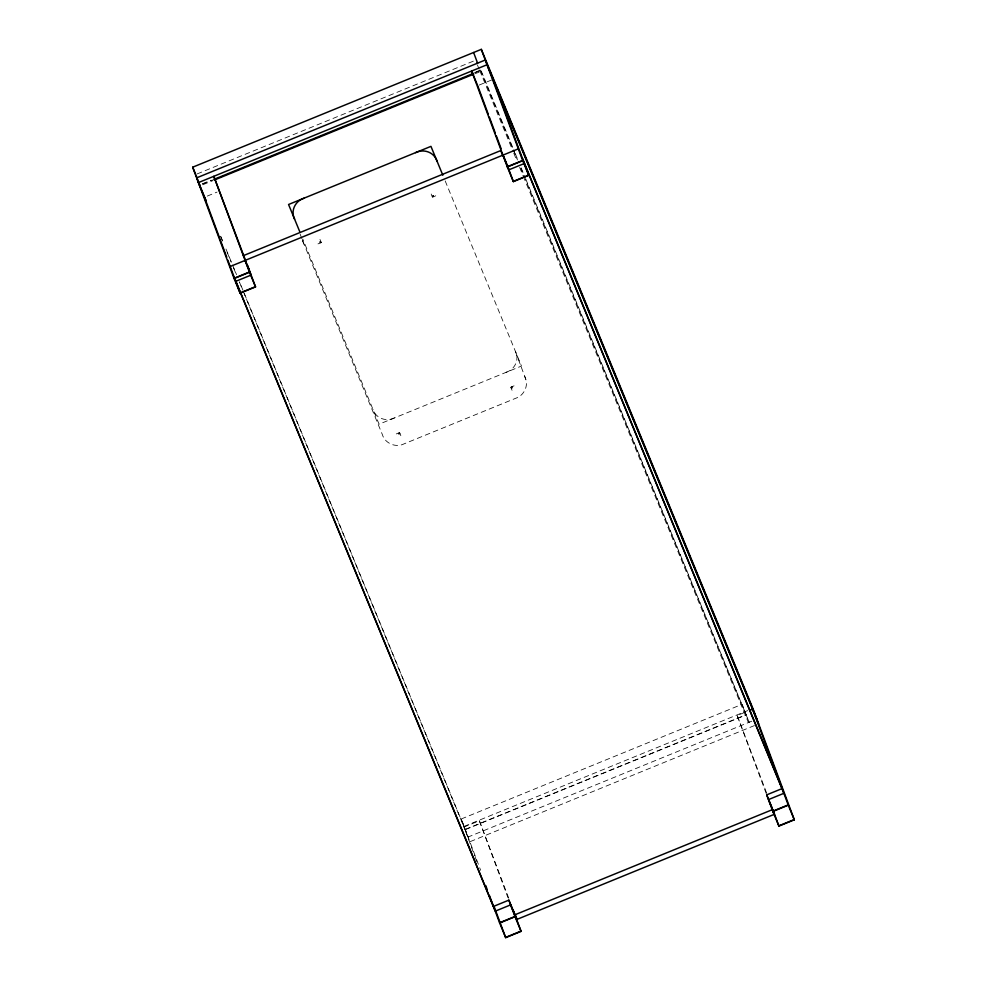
<?xml version="1.0" encoding="UTF-8"?>
<svg xmlns="http://www.w3.org/2000/svg" width="987" height="987" viewBox="0 0 987 987"><rect width="100%" height="100%" fill="white"/><g stroke="black" fill="none" stroke-linecap="round" stroke-linejoin="round"><path stroke-width="0.74" stroke-dasharray="4.93 3.7" d="M749.071 722.114L748.393 722.57L524.319 178.77M432.688 197.141L435.748 195.808M396.293 433.922L399.365 432.651M197.129 173.934L475.203 60.392M202.434 183.779L210.996 180.288M474.809 72.569C482.199 68.448 483.334 71.323 475.191 73.544M202.52 184.014L212.501 179.942M474.895 72.804L480.546 70.348M202.828 184.742L212.81 180.67M207.245 196.092L217.041 192.095M479.077 85.104L491.674 79.972M461.262 818.976L742.187 704.274L746.147 714.933L465.222 829.635L461.262 818.976L480.632 870.275M464.272 826.304L747.764 710.554M508.774 898.269L479.361 820.765L463.964 827.057L470.861 845.588M766.356 793.893L737.203 715.489L746.999 711.491M465.148 829.438L746.073 714.736M751.736 721.213L468.245 836.964L239.471 281.776M754.426 725.568L470.009 841.701L242.999 290.783M510.958 387.089L514.054 385.843M317.987 243.888L321.096 242.703M510.81 387.41L512.056 390.297M319.973 239.434L321.244 242.37M481.237 71.002L514.671 152.146M515.263 153.565L518.2 160.684M521.124 167.802L525.232 177.771M525.824 179.19L749.17 722.262L520.902 168.259M480.422 70.04L517.472 159.956M477.4 64.895L479.151 69.164M479.744 70.583L513.178 151.727M513.771 153.158L516.694 160.264M519.631 167.383L523.739 177.352M737.203 715.489L766.615 792.993M445.174 180.905L521.469 366.066L379.082 424.2L302.787 239.039M302.725 241.05L382.302 434.428C384.819 443.373 395.861 448.135 404.102 443.842L515.683 398.292C523.344 395.873 528.279 387.003 525.8 379.267L515.436 351.421A15.496 14.756 -20.4 0 1 506.084 372.346M220.706 236.226L223.642 243.345M225.986 249.032L236.547 274.657M220.706 236.695L222.47 240.964M227.158 252.351L231.266 262.308M233.611 268.008L236.547 275.126M239.483 282.245L242.407 289.364M431.183 194.02L432.355 197.005M399.698 432.787L400.845 435.711M524.689 376.294L525.8 379.267M300.159 234.141L301.788 238.496M302.306 239.878L303.848 244.023M479.361 820.765L507.984 897.751M471.391 847.006L474.574 855.569M475.105 856.987L477.757 864.118M394.479 417.92A15.496 14.756 -20.4 0 1 373.049 409.556M433.256 195.414L432.195 196.031L432.59 196.919L433.552 196.561L433.256 195.414M399.858 433.762L398.785 434.354L398.514 433.231L399.464 432.874L399.858 433.762M321.009 242.481L320.084 242.888L319.467 241.864L320.664 241.568L321.009 242.481M511.982 386.904L511.044 387.311L511.389 388.224L512.574 387.903L511.982 386.904"/><path stroke-width="1.48" d="M477.498 62.921L476.807 63.464M245.467 260.26L213.809 176.303L249.489 272.264L234.104 278.544L192.687 167.198L481.311 49.35L752.896 708.456L794.313 819.802L778.916 826.094L772.796 811.203L788.181 804.923L794.313 819.802M213.932 179.363L473.464 73.383M214.228 180.09L473.772 74.124M243.32 255.67L501.162 150.406M229.7 266.7L518.323 148.852M240.051 292.954L255.436 286.674M513.277 181.398L528.674 175.106M255.534 286.909L249.403 272.017L234.018 278.309L240.137 293.188L255.534 286.909L247.466 265.244M528.761 175.353L522.641 160.462L507.244 166.754L513.363 181.633L528.761 175.353L493.081 79.392M749.787 710.356L752.587 709.209L788.28 805.158L772.883 811.45L766.714 794.856L782.111 788.576L522.592 158.759M774.129 814.398L772.365 809.661L514.918 914.776L508.873 900.132L493.488 906.424L233.968 276.607M505.603 937.416L520.988 931.123M778.829 825.848L794.227 819.568M521.087 931.37L514.955 916.479L499.57 922.771L505.689 937.65L521.087 931.37L513.018 909.706M756.869 719.116L485.283 60.01L196.66 177.857L206.036 200.632M758.633 723.853L487.035 64.747L198.412 182.595L206.036 201.101M477.128 84.351L471.65 71.039L507.33 166.988L522.728 160.696L481.311 49.35M502.802 154.391L506.652 163.719M766.714 794.856L772.204 808.18M502.926 155.144L508.959 169.789L524.356 163.497L783.875 793.314L768.478 799.593L774.511 814.25L516.67 919.514L510.637 904.869L495.252 911.161L235.733 281.344L251.117 275.065L245.084 260.42M442.83 175.217L430.949 146.36L288.562 204.494L299.653 231.427M245.516 261L249.366 270.327M192.687 167.198L195.71 174.514M199.88 185.667L199.584 184.939M772.747 809.5L778.916 826.094M473.612 52.496L477.585 63.156M477.683 85.684L488.306 114.258M489.367 117.108L495.215 132.826M496.276 135.675L501.063 148.543M507.195 165.051L513.363 181.633M500.779 150.555L502.543 155.292M515.3 914.628L517.065 919.366M508.873 900.132L515.041 916.713L499.656 923.005L489.416 895.48M494.438 907.411L505.689 937.65M485.703 885.499L487.294 889.78M204.457 197.24L226.763 257.237M227.824 260.099L240.137 293.188M196.191 175.822L199.67 185.174M294.595 219.151A15.496 14.756 -20.4 0 1 303.947 198.214M415.552 152.652A15.496 14.756 -20.4 0 1 436.982 161.004"/></g></svg>
